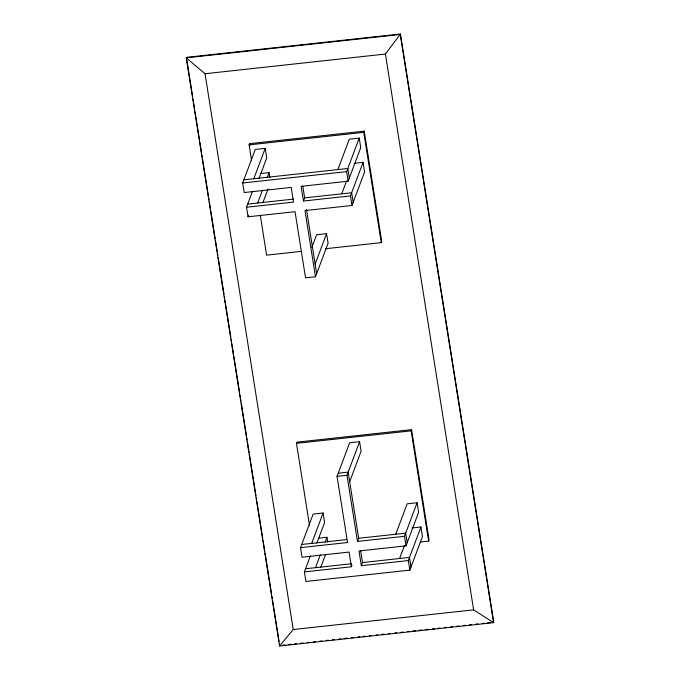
<?xml version="1.0" encoding="UTF-8"?>
<svg xmlns="http://www.w3.org/2000/svg" width="680" height="680" viewBox="0 0 680 680"><rect width="100%" height="100%" fill="white"/><g stroke="black" fill="none" stroke-linecap="round" stroke-linejoin="round"><path stroke-width="1.02" d="M251.591 160.48L249.118 144.874L249.569 143.658L364.216 131.147L381.718 241.425L381.259 242.641L325.516 248.727M311.848 247.486L316.633 234.736L326.57 233.648L328.091 243.21L315.477 276.76L305.541 277.839L295.043 211.675L248.038 216.801L246.517 207.247L293.53 202.113L291.193 187.408L244.188 192.542L242.675 182.98L255.28 149.43L265.217 148.351L266.73 157.905L258.995 178.5M253.793 178.755L265.217 148.351M246.517 207.247L252.493 191.352M248.038 216.801L248.625 215.228M257.644 203.014L262.429 190.264M267.223 177.514L269.067 172.609L261.12 173.476M262.846 202.768L268.005 189.031M354.135 163.327L363.077 162.35L350.472 195.899L303.458 201.033L304.649 197.88L302.778 186.116M337.866 169.575L349.291 139.17L359.227 138.091L360.749 147.645L348.135 181.194L301.129 186.328L303.458 201.033M348.135 181.194L346.622 171.641L359.227 138.091M400.426 34L385.416 54.043L473.62 609.858L493.578 622.642L493.765 622.158L400.426 34L186.422 57.358L186.235 57.842L279.574 646L493.578 622.642L400.248 34.484L186.235 57.842L205.037 73.729L293.241 629.535L279.574 646L279.421 643.416M381.259 242.641L363.766 132.362L364.216 131.147M315.146 264.052L326.57 233.648M341.717 193.834L346.511 181.093M315.477 276.76L304.98 210.588L351.985 205.462L364.599 171.912L363.077 162.35M309.527 525.555L296.48 443.36L296.939 442.153L411.587 429.641L429.08 539.92L428.629 541.135L420.214 542.053M412.003 527.986L420.945 527.009L422.458 536.571L409.853 570.12L305.906 581.46L304.385 571.906L351.39 566.771L349.061 552.067L302.056 557.2L300.534 547.646L313.149 514.097L323.085 513.009L324.598 522.563L316.863 543.159M311.661 543.413L323.085 513.009M300.534 547.646L347.548 542.512L337.042 476.348L349.656 442.799L359.592 441.711L361.105 451.265L349.681 481.669M304.385 571.906L310.361 556.01M395.734 534.233L407.159 503.837L417.095 502.75L404.49 536.299L357.476 541.424L346.978 475.26L359.592 441.711M315.512 567.673L320.297 554.923M325.091 542.173L326.935 537.268L318.988 538.135M320.714 567.426L325.499 554.676M357.476 541.424L358.666 538.279L348.16 472.115L338.224 473.195M351.39 566.771L351.985 565.199M428.629 541.135L411.128 430.848L411.587 429.641M420.945 527.009L408.332 560.558L361.326 565.692L362.517 562.547L360.647 550.783M399.585 558.501L404.37 545.751M361.326 565.692L358.998 550.987L406.002 545.853L418.616 512.303L417.095 502.75M205.037 73.729L385.416 54.043M249.118 144.874L363.766 132.362M243.856 179.834L347.803 168.495L349.316 178.049M242.675 182.98L346.622 171.641M247.707 204.094L293.666 199.078M304.649 197.88L351.653 192.755L353.166 202.308M301.325 251.362L266.611 255.153L260.338 215.619M296.48 443.36L411.128 430.848M337.042 476.348L346.978 475.26M301.725 544.493L346.638 539.597M358.666 538.279L405.671 533.154L407.184 542.708M305.575 568.76L351.534 563.745M362.517 562.547L409.522 557.413L411.034 566.967M293.241 629.535L473.62 609.858M282.914 645.167L285.022 644.938M288.184 644.597L291.354 644.249M294.517 643.909L296.625 643.671M300.841 643.212L302.949 642.983M307.164 642.524L309.273 642.294M313.488 641.835L315.596 641.606M319.812 641.146L321.921 640.917M326.137 640.45L328.245 640.22M332.469 639.761L334.577 639.531M338.793 639.072L340.901 638.843M344.063 638.494L347.225 638.154M351.441 637.696L353.549 637.466M357.765 636.998L359.873 636.769M363.035 636.429L365.143 636.2M369.368 635.74L371.475 635.502M375.692 635.043L377.8 634.814M382.015 634.355L384.124 634.125M388.339 633.667L390.447 633.437M394.663 632.978L396.772 632.748M400.988 632.289L403.096 632.052M407.311 631.592L409.428 631.363M412.59 631.023L415.752 630.674M418.914 630.326L422.076 629.986M425.238 629.637L428.4 629.298M432.616 628.83L434.724 628.601M437.886 628.26L439.994 628.031M444.21 627.572L446.318 627.334M450.542 626.875L452.65 626.645M456.866 626.187L458.975 625.957M463.19 625.498L465.298 625.269M469.514 624.81L471.623 624.58M475.838 624.121L477.946 623.883M482.162 623.424L484.271 623.194M487.441 622.854L490.603 622.506M350.472 195.899L351.985 205.462M404.49 536.299L406.002 545.853M408.332 560.558L409.853 570.12M306.493 209.508L316.659 273.606M269.067 172.609L269.824 177.386M326.935 537.268L327.692 542.053M249.569 143.658L249.9 145.741M186.915 60.503L192.737 97.197M193.077 99.288L193.409 101.388M193.74 103.487L194.735 109.778M195.075 111.869L199.563 140.182M199.894 142.273L201.56 152.762M201.892 154.862L202.224 156.953M202.555 159.052L208.377 195.746M208.718 197.846L209.049 199.937M209.381 202.036L210.375 208.327M210.706 210.426L215.203 238.731M215.534 240.83L217.201 251.311M217.532 253.41L217.863 255.501M218.195 257.601L224.018 294.296M224.349 296.395L224.689 298.495M225.02 300.585L225.352 302.685M225.683 304.784L230.843 337.28M231.175 339.379L231.506 341.479M231.838 343.57L233.503 354.059M233.835 356.15L239.657 392.844M239.989 394.944L240.321 397.043M240.66 399.135L240.992 401.234M241.324 403.333L246.483 435.829M246.815 437.929L247.146 440.028M247.477 442.127L249.144 452.608M249.475 454.708L253.3 478.822M253.631 480.913L255.96 495.592M256.292 497.692L256.632 499.783M256.964 501.883L262.786 538.577M263.118 540.677L264.784 551.157M265.115 553.256L271.6 594.141M271.932 596.241L272.264 598.34M272.603 600.432L278.426 637.126M278.757 639.226L279.089 641.325"/></g></svg>
